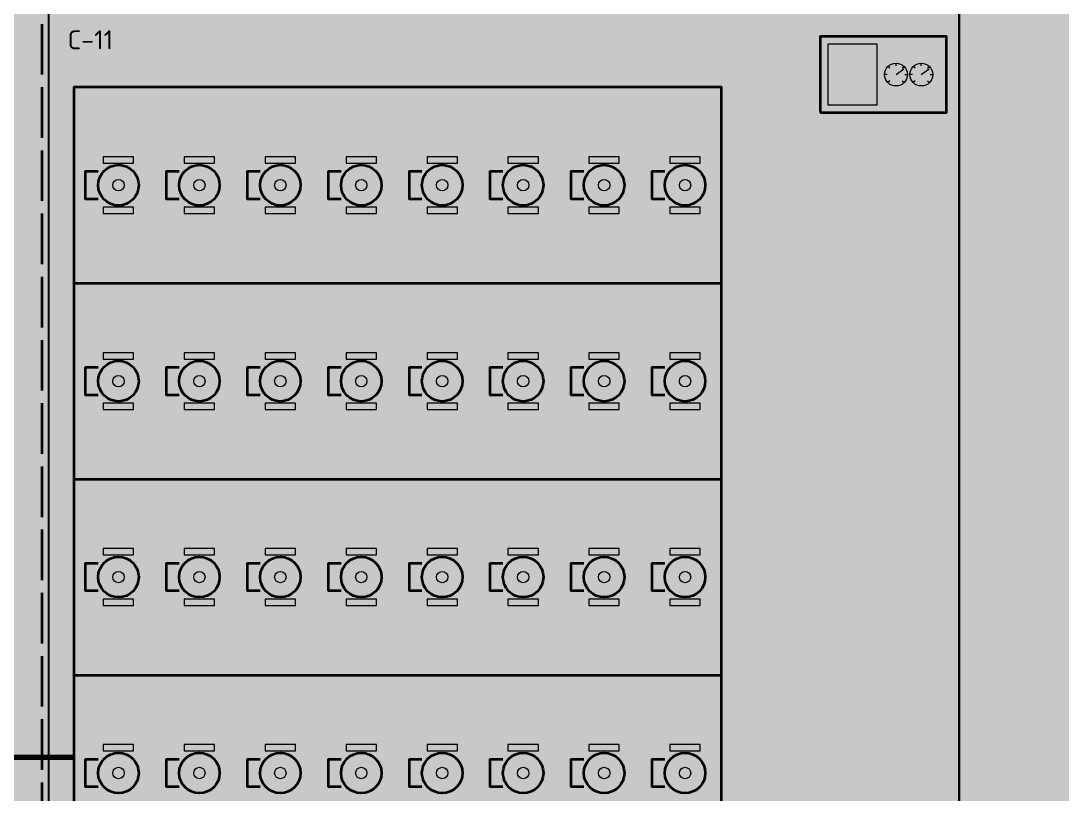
# Model space of a CAD drawing. Header units: millimetres. Extents: x 0 to 1189, y 0 to 841.
# Drawn here: x 702.8 to 785.1, y 513.1 to 574.3 of the extents above; entities that cross this region are included whole.
import ezdxf
from ezdxf.enums import TextEntityAlignment as Align

# ---------------------------------------------------------------- set-up
doc = ezdxf.new("R2010")
doc.units = ezdxf.units.MM
doc.linetypes.add('IRAM-E-TRAZOS', pattern=[5, 4, -1])
for name, color, linetype, lineweight, true_color in [('A-DEM-AM', 2, 'CONTINUOUS', 35, 0xd7a500), ('A-EQUIPO', 30, 'CONTINUOUS', 35, 0xe67800), ('A-PASILLO', 2, 'IRAM-E-TRAZOS', 35, 0xd7a500)]:
    doc.layers.add(name, color=color, linetype=linetype, lineweight=lineweight, true_color=true_color)
for name, color, linetype, lineweight in [('A-EQUIPO-FINO', 8, 'CONTINUOUS', 13), ('A-EQUIPO-RELLENO', 9, 'CONTINUOUS', 13), ('A-RELLENO', 9, 'CONTINUOUS', 13), ('A-SECTOR', 1, 'CONTINUOUS', 25), ('A-SECTOR-TXT', 1, 'CONTINUOUS', 25), ('F-SE', 30, 'CONTINUOUS', 70)]:
    doc.layers.add(name, color=color, linetype=linetype, lineweight=lineweight)
doc.styles.add('ISO3098', font='isocpeur.ttf')

msp = doc.modelspace()

# ---------------------------------------------------------------- hatches: boundary and pattern name
at = {"layer": 'A-EQUIPO-RELLENO', "true_color": 0xeedec0}
h = msp.add_hatch(color=7, dxfattribs=at)
h.dxf.hatch_style = 1
h.paths.add_polyline_path([(766, 567), (776, 567), (776, 573), (766, 573)])
at = {"layer": 'A-EQUIPO-RELLENO', "true_color": 0xffffff}
h = msp.add_hatch(color=7, dxfattribs=at)
h.dxf.hatch_style = 1
h.paths.add_polyline_path([(772.9, 570), (772.869, 570.233), (772.779, 570.45), (772.636, 570.636), (772.45, 570.779), (772.233, 570.869), (772, 570.9), (771.767, 570.869), (771.55, 570.779), (771.364, 570.636), (771.221, 570.45), (771.131, 570.233), (771.1, 570), (771.131, 569.767), (771.221, 569.55), (771.364, 569.364), (771.55, 569.221), (771.767, 569.131), (772, 569.1), (772.233, 569.131), (772.45, 569.221), (772.636, 569.364), (772.779, 569.55), (772.869, 569.767)])
h = msp.add_hatch(color=7, dxfattribs=at)
h.dxf.hatch_style = 1
h.paths.add_polyline_path([(774.9, 570), (774.869, 570.233), (774.779, 570.45), (774.636, 570.636), (774.45, 570.779), (774.233, 570.869), (774, 570.9), (773.767, 570.869), (773.55, 570.779), (773.364, 570.636), (773.221, 570.45), (773.131, 570.233), (773.1, 570), (773.131, 569.767), (773.221, 569.55), (773.364, 569.364), (773.55, 569.221), (773.767, 569.131), (774, 569.1), (774.233, 569.131), (774.45, 569.221), (774.636, 569.364), (774.779, 569.55), (774.869, 569.767)])
at = {"layer": 'A-EQUIPO-RELLENO', "true_color": 0x969ba0}
h = msp.add_hatch(color=7, dxfattribs=at)
h.dxf.hatch_style = 1
h.paths.add_polyline_path([(709.32, 563), (711.72, 563), (711.72, 563.5), (709.32, 563.5)])
h = msp.add_hatch(color=7, dxfattribs=at)
h.dxf.hatch_style = 1
h.paths.add_polyline_path([(715.72, 563), (718.12, 563), (718.12, 563.5), (715.72, 563.5)])
h = msp.add_hatch(color=7, dxfattribs=at)
h.dxf.hatch_style = 1
h.paths.add_polyline_path([(722.12, 563), (724.52, 563), (724.52, 563.5), (722.12, 563.5)])
h = msp.add_hatch(color=7, dxfattribs=at)
h.dxf.hatch_style = 1
h.paths.add_polyline_path([(728.52, 563), (730.92, 563), (730.92, 563.5), (728.52, 563.5)])
h = msp.add_hatch(color=7, dxfattribs=at)
h.dxf.hatch_style = 1
h.paths.add_polyline_path([(734.92, 563), (737.32, 563), (737.32, 563.5), (734.92, 563.5)])
h = msp.add_hatch(color=7, dxfattribs=at)
h.dxf.hatch_style = 1
h.paths.add_polyline_path([(741.32, 563), (743.72, 563), (743.72, 563.5), (741.32, 563.5)])
h = msp.add_hatch(color=7, dxfattribs=at)
h.dxf.hatch_style = 1
h.paths.add_polyline_path([(747.72, 563), (750.12, 563), (750.12, 563.5), (747.72, 563.5)])
h = msp.add_hatch(color=7, dxfattribs=at)
h.dxf.hatch_style = 1
h.paths.add_polyline_path([(754.12, 563), (756.52, 563), (756.52, 563.5), (754.12, 563.5)])
at = {"layer": 'A-EQUIPO-RELLENO', "true_color": 0xf0786e}
h = msp.add_hatch(color=7, dxfattribs=at)
h.dxf.hatch_style = 1
h.paths.add_polyline_path([(712.12, 561.25), (712.065, 561.664), (711.906, 562.05), (711.651, 562.381), (711.32, 562.636), (710.934, 562.795), (710.52, 562.85), (710.106, 562.795), (709.72, 562.636), (709.389, 562.381), (709.134, 562.05), (708.975, 561.664), (708.92, 561.25), (708.975, 560.836), (709.134, 560.45), (709.389, 560.119), (709.72, 559.864), (710.106, 559.705), (710.52, 559.65), (710.934, 559.705), (711.32, 559.864), (711.651, 560.119), (711.906, 560.45), (712.065, 560.836)])
h = msp.add_hatch(color=7, dxfattribs=at)
h.dxf.hatch_style = 1
h.paths.add_polyline_path([(718.52, 561.25), (718.465, 561.664), (718.306, 562.05), (718.051, 562.381), (717.72, 562.636), (717.334, 562.795), (716.92, 562.85), (716.506, 562.795), (716.12, 562.636), (715.789, 562.381), (715.534, 562.05), (715.375, 561.664), (715.32, 561.25), (715.375, 560.836), (715.534, 560.45), (715.789, 560.119), (716.12, 559.864), (716.506, 559.705), (716.92, 559.65), (717.334, 559.705), (717.72, 559.864), (718.051, 560.119), (718.306, 560.45), (718.465, 560.836)])
h = msp.add_hatch(color=7, dxfattribs=at)
h.dxf.hatch_style = 1
h.paths.add_polyline_path([(724.92, 561.25), (724.865, 561.664), (724.706, 562.05), (724.451, 562.381), (724.12, 562.636), (723.734, 562.795), (723.32, 562.85), (722.906, 562.795), (722.52, 562.636), (722.189, 562.381), (721.934, 562.05), (721.775, 561.664), (721.72, 561.25), (721.775, 560.836), (721.934, 560.45), (722.189, 560.119), (722.52, 559.864), (722.906, 559.705), (723.32, 559.65), (723.734, 559.705), (724.12, 559.864), (724.451, 560.119), (724.706, 560.45), (724.865, 560.836)])
h = msp.add_hatch(color=7, dxfattribs=at)
h.dxf.hatch_style = 1
h.paths.add_polyline_path([(731.32, 561.25), (731.265, 561.664), (731.106, 562.05), (730.851, 562.381), (730.52, 562.636), (730.134, 562.795), (729.72, 562.85), (729.306, 562.795), (728.92, 562.636), (728.589, 562.381), (728.334, 562.05), (728.175, 561.664), (728.12, 561.25), (728.175, 560.836), (728.334, 560.45), (728.589, 560.119), (728.92, 559.864), (729.306, 559.705), (729.72, 559.65), (730.134, 559.705), (730.52, 559.864), (730.851, 560.119), (731.106, 560.45), (731.265, 560.836)])
h = msp.add_hatch(color=7, dxfattribs=at)
h.dxf.hatch_style = 1
h.paths.add_polyline_path([(737.72, 561.25), (737.665, 561.664), (737.506, 562.05), (737.251, 562.381), (736.92, 562.636), (736.534, 562.795), (736.12, 562.85), (735.706, 562.795), (735.32, 562.636), (734.989, 562.381), (734.734, 562.05), (734.575, 561.664), (734.52, 561.25), (734.575, 560.836), (734.734, 560.45), (734.989, 560.119), (735.32, 559.864), (735.706, 559.705), (736.12, 559.65), (736.534, 559.705), (736.92, 559.864), (737.251, 560.119), (737.506, 560.45), (737.665, 560.836)])
h = msp.add_hatch(color=7, dxfattribs=at)
h.dxf.hatch_style = 1
h.paths.add_polyline_path([(744.12, 561.25), (744.065, 561.664), (743.906, 562.05), (743.651, 562.381), (743.32, 562.636), (742.934, 562.795), (742.52, 562.85), (742.106, 562.795), (741.72, 562.636), (741.389, 562.381), (741.134, 562.05), (740.975, 561.664), (740.92, 561.25), (740.975, 560.836), (741.134, 560.45), (741.389, 560.119), (741.72, 559.864), (742.106, 559.705), (742.52, 559.65), (742.934, 559.705), (743.32, 559.864), (743.651, 560.119), (743.906, 560.45), (744.065, 560.836)])
h = msp.add_hatch(color=7, dxfattribs=at)
h.dxf.hatch_style = 1
h.paths.add_polyline_path([(750.52, 561.25), (750.465, 561.664), (750.306, 562.05), (750.051, 562.381), (749.72, 562.636), (749.334, 562.795), (748.92, 562.85), (748.506, 562.795), (748.12, 562.636), (747.789, 562.381), (747.534, 562.05), (747.375, 561.664), (747.32, 561.25), (747.375, 560.836), (747.534, 560.45), (747.789, 560.119), (748.12, 559.864), (748.506, 559.705), (748.92, 559.65), (749.334, 559.705), (749.72, 559.864), (750.051, 560.119), (750.306, 560.45), (750.465, 560.836)])
h = msp.add_hatch(color=7, dxfattribs=at)
h.dxf.hatch_style = 1
h.paths.add_polyline_path([(756.92, 561.25), (756.865, 561.664), (756.706, 562.05), (756.451, 562.381), (756.12, 562.636), (755.734, 562.795), (755.32, 562.85), (754.906, 562.795), (754.52, 562.636), (754.189, 562.381), (753.934, 562.05), (753.775, 561.664), (753.72, 561.25), (753.775, 560.836), (753.934, 560.45), (754.189, 560.119), (754.52, 559.864), (754.906, 559.705), (755.32, 559.65), (755.734, 559.705), (756.12, 559.864), (756.451, 560.119), (756.706, 560.45), (756.865, 560.836)])
at = {"layer": 'A-EQUIPO-RELLENO', "true_color": 0x969ba0}
h = msp.add_hatch(color=7, dxfattribs=at)
h.dxf.hatch_style = 1
h.paths.add_polyline_path([(709.32, 559), (711.72, 559), (711.72, 559.5), (709.32, 559.5)])
h = msp.add_hatch(color=7, dxfattribs=at)
h.dxf.hatch_style = 1
h.paths.add_polyline_path([(715.72, 559), (718.12, 559), (718.12, 559.5), (715.72, 559.5)])
h = msp.add_hatch(color=7, dxfattribs=at)
h.dxf.hatch_style = 1
h.paths.add_polyline_path([(722.12, 559), (724.52, 559), (724.52, 559.5), (722.12, 559.5)])
h = msp.add_hatch(color=7, dxfattribs=at)
h.dxf.hatch_style = 1
h.paths.add_polyline_path([(728.52, 559), (730.92, 559), (730.92, 559.5), (728.52, 559.5)])
h = msp.add_hatch(color=7, dxfattribs=at)
h.dxf.hatch_style = 1
h.paths.add_polyline_path([(734.92, 559), (737.32, 559), (737.32, 559.5), (734.92, 559.5)])
h = msp.add_hatch(color=7, dxfattribs=at)
h.dxf.hatch_style = 1
h.paths.add_polyline_path([(741.32, 559), (743.72, 559), (743.72, 559.5), (741.32, 559.5)])
h = msp.add_hatch(color=7, dxfattribs=at)
h.dxf.hatch_style = 1
h.paths.add_polyline_path([(747.72, 559), (750.12, 559), (750.12, 559.5), (747.72, 559.5)])
h = msp.add_hatch(color=7, dxfattribs=at)
h.dxf.hatch_style = 1
h.paths.add_polyline_path([(754.12, 559), (756.52, 559), (756.52, 559.5), (754.12, 559.5)])
h = msp.add_hatch(color=7, dxfattribs=at)
h.dxf.hatch_style = 1
h.paths.add_polyline_path([(709.32, 547.5), (711.72, 547.5), (711.72, 548), (709.32, 548)])
h = msp.add_hatch(color=7, dxfattribs=at)
h.dxf.hatch_style = 1
h.paths.add_polyline_path([(715.72, 547.5), (718.12, 547.5), (718.12, 548), (715.72, 548)])
h = msp.add_hatch(color=7, dxfattribs=at)
h.dxf.hatch_style = 1
h.paths.add_polyline_path([(722.12, 547.5), (724.52, 547.5), (724.52, 548), (722.12, 548)])
h = msp.add_hatch(color=7, dxfattribs=at)
h.dxf.hatch_style = 1
h.paths.add_polyline_path([(728.52, 547.5), (730.92, 547.5), (730.92, 548), (728.52, 548)])
h = msp.add_hatch(color=7, dxfattribs=at)
h.dxf.hatch_style = 1
h.paths.add_polyline_path([(734.92, 547.5), (737.32, 547.5), (737.32, 548), (734.92, 548)])
h = msp.add_hatch(color=7, dxfattribs=at)
h.dxf.hatch_style = 1
h.paths.add_polyline_path([(741.32, 547.5), (743.72, 547.5), (743.72, 548), (741.32, 548)])
h = msp.add_hatch(color=7, dxfattribs=at)
h.dxf.hatch_style = 1
h.paths.add_polyline_path([(747.72, 547.5), (750.12, 547.5), (750.12, 548), (747.72, 548)])
h = msp.add_hatch(color=7, dxfattribs=at)
h.dxf.hatch_style = 1
h.paths.add_polyline_path([(754.12, 547.5), (756.52, 547.5), (756.52, 548), (754.12, 548)])
at = {"layer": 'A-EQUIPO-RELLENO', "true_color": 0xf0786e}
h = msp.add_hatch(color=7, dxfattribs=at)
h.dxf.hatch_style = 1
h.paths.add_polyline_path([(712.12, 545.75), (712.065, 546.164), (711.906, 546.55), (711.651, 546.881), (711.32, 547.136), (710.934, 547.295), (710.52, 547.35), (710.106, 547.295), (709.72, 547.136), (709.389, 546.881), (709.134, 546.55), (708.975, 546.164), (708.92, 545.75), (708.975, 545.336), (709.134, 544.95), (709.389, 544.619), (709.72, 544.364), (710.106, 544.205), (710.52, 544.15), (710.934, 544.205), (711.32, 544.364), (711.651, 544.619), (711.906, 544.95), (712.065, 545.336)])
h = msp.add_hatch(color=7, dxfattribs=at)
h.dxf.hatch_style = 1
h.paths.add_polyline_path([(718.52, 545.75), (718.465, 546.164), (718.306, 546.55), (718.051, 546.881), (717.72, 547.136), (717.334, 547.295), (716.92, 547.35), (716.506, 547.295), (716.12, 547.136), (715.789, 546.881), (715.534, 546.55), (715.375, 546.164), (715.32, 545.75), (715.375, 545.336), (715.534, 544.95), (715.789, 544.619), (716.12, 544.364), (716.506, 544.205), (716.92, 544.15), (717.334, 544.205), (717.72, 544.364), (718.051, 544.619), (718.306, 544.95), (718.465, 545.336)])
h = msp.add_hatch(color=7, dxfattribs=at)
h.dxf.hatch_style = 1
h.paths.add_polyline_path([(724.92, 545.75), (724.865, 546.164), (724.706, 546.55), (724.451, 546.881), (724.12, 547.136), (723.734, 547.295), (723.32, 547.35), (722.906, 547.295), (722.52, 547.136), (722.189, 546.881), (721.934, 546.55), (721.775, 546.164), (721.72, 545.75), (721.775, 545.336), (721.934, 544.95), (722.189, 544.619), (722.52, 544.364), (722.906, 544.205), (723.32, 544.15), (723.734, 544.205), (724.12, 544.364), (724.451, 544.619), (724.706, 544.95), (724.865, 545.336)])
h = msp.add_hatch(color=7, dxfattribs=at)
h.dxf.hatch_style = 1
h.paths.add_polyline_path([(731.32, 545.75), (731.265, 546.164), (731.106, 546.55), (730.851, 546.881), (730.52, 547.136), (730.134, 547.295), (729.72, 547.35), (729.306, 547.295), (728.92, 547.136), (728.589, 546.881), (728.334, 546.55), (728.175, 546.164), (728.12, 545.75), (728.175, 545.336), (728.334, 544.95), (728.589, 544.619), (728.92, 544.364), (729.306, 544.205), (729.72, 544.15), (730.134, 544.205), (730.52, 544.364), (730.851, 544.619), (731.106, 544.95), (731.265, 545.336)])
h = msp.add_hatch(color=7, dxfattribs=at)
h.dxf.hatch_style = 1
h.paths.add_polyline_path([(737.72, 545.75), (737.665, 546.164), (737.506, 546.55), (737.251, 546.881), (736.92, 547.136), (736.534, 547.295), (736.12, 547.35), (735.706, 547.295), (735.32, 547.136), (734.989, 546.881), (734.734, 546.55), (734.575, 546.164), (734.52, 545.75), (734.575, 545.336), (734.734, 544.95), (734.989, 544.619), (735.32, 544.364), (735.706, 544.205), (736.12, 544.15), (736.534, 544.205), (736.92, 544.364), (737.251, 544.619), (737.506, 544.95), (737.665, 545.336)])
h = msp.add_hatch(color=7, dxfattribs=at)
h.dxf.hatch_style = 1
h.paths.add_polyline_path([(744.12, 545.75), (744.065, 546.164), (743.906, 546.55), (743.651, 546.881), (743.32, 547.136), (742.934, 547.295), (742.52, 547.35), (742.106, 547.295), (741.72, 547.136), (741.389, 546.881), (741.134, 546.55), (740.975, 546.164), (740.92, 545.75), (740.975, 545.336), (741.134, 544.95), (741.389, 544.619), (741.72, 544.364), (742.106, 544.205), (742.52, 544.15), (742.934, 544.205), (743.32, 544.364), (743.651, 544.619), (743.906, 544.95), (744.065, 545.336)])
h = msp.add_hatch(color=7, dxfattribs=at)
h.dxf.hatch_style = 1
h.paths.add_polyline_path([(750.52, 545.75), (750.465, 546.164), (750.306, 546.55), (750.051, 546.881), (749.72, 547.136), (749.334, 547.295), (748.92, 547.35), (748.506, 547.295), (748.12, 547.136), (747.789, 546.881), (747.534, 546.55), (747.375, 546.164), (747.32, 545.75), (747.375, 545.336), (747.534, 544.95), (747.789, 544.619), (748.12, 544.364), (748.506, 544.205), (748.92, 544.15), (749.334, 544.205), (749.72, 544.364), (750.051, 544.619), (750.306, 544.95), (750.465, 545.336)])
h = msp.add_hatch(color=7, dxfattribs=at)
h.dxf.hatch_style = 1
h.paths.add_polyline_path([(756.92, 545.75), (756.865, 546.164), (756.706, 546.55), (756.451, 546.881), (756.12, 547.136), (755.734, 547.295), (755.32, 547.35), (754.906, 547.295), (754.52, 547.136), (754.189, 546.881), (753.934, 546.55), (753.775, 546.164), (753.72, 545.75), (753.775, 545.336), (753.934, 544.95), (754.189, 544.619), (754.52, 544.364), (754.906, 544.205), (755.32, 544.15), (755.734, 544.205), (756.12, 544.364), (756.451, 544.619), (756.706, 544.95), (756.865, 545.336)])
at = {"layer": 'A-EQUIPO-RELLENO', "true_color": 0x969ba0}
h = msp.add_hatch(color=7, dxfattribs=at)
h.dxf.hatch_style = 1
h.paths.add_polyline_path([(709.32, 543.5), (711.72, 543.5), (711.72, 544), (709.32, 544)])
h = msp.add_hatch(color=7, dxfattribs=at)
h.dxf.hatch_style = 1
h.paths.add_polyline_path([(715.72, 543.5), (718.12, 543.5), (718.12, 544), (715.72, 544)])
h = msp.add_hatch(color=7, dxfattribs=at)
h.dxf.hatch_style = 1
h.paths.add_polyline_path([(722.12, 543.5), (724.52, 543.5), (724.52, 544), (722.12, 544)])
h = msp.add_hatch(color=7, dxfattribs=at)
h.dxf.hatch_style = 1
h.paths.add_polyline_path([(728.52, 543.5), (730.92, 543.5), (730.92, 544), (728.52, 544)])
h = msp.add_hatch(color=7, dxfattribs=at)
h.dxf.hatch_style = 1
h.paths.add_polyline_path([(734.92, 543.5), (737.32, 543.5), (737.32, 544), (734.92, 544)])
h = msp.add_hatch(color=7, dxfattribs=at)
h.dxf.hatch_style = 1
h.paths.add_polyline_path([(741.32, 543.5), (743.72, 543.5), (743.72, 544), (741.32, 544)])
h = msp.add_hatch(color=7, dxfattribs=at)
h.dxf.hatch_style = 1
h.paths.add_polyline_path([(747.72, 543.5), (750.12, 543.5), (750.12, 544), (747.72, 544)])
h = msp.add_hatch(color=7, dxfattribs=at)
h.dxf.hatch_style = 1
h.paths.add_polyline_path([(754.12, 543.5), (756.52, 543.5), (756.52, 544), (754.12, 544)])
h = msp.add_hatch(color=7, dxfattribs=at)
h.dxf.hatch_style = 1
h.paths.add_polyline_path([(709.32, 532), (711.72, 532), (711.72, 532.5), (709.32, 532.5)])
h = msp.add_hatch(color=7, dxfattribs=at)
h.dxf.hatch_style = 1
h.paths.add_polyline_path([(715.72, 532), (718.12, 532), (718.12, 532.5), (715.72, 532.5)])
h = msp.add_hatch(color=7, dxfattribs=at)
h.dxf.hatch_style = 1
h.paths.add_polyline_path([(722.12, 532), (724.52, 532), (724.52, 532.5), (722.12, 532.5)])
h = msp.add_hatch(color=7, dxfattribs=at)
h.dxf.hatch_style = 1
h.paths.add_polyline_path([(728.52, 532), (730.92, 532), (730.92, 532.5), (728.52, 532.5)])
h = msp.add_hatch(color=7, dxfattribs=at)
h.dxf.hatch_style = 1
h.paths.add_polyline_path([(734.92, 532), (737.32, 532), (737.32, 532.5), (734.92, 532.5)])
h = msp.add_hatch(color=7, dxfattribs=at)
h.dxf.hatch_style = 1
h.paths.add_polyline_path([(741.32, 532), (743.72, 532), (743.72, 532.5), (741.32, 532.5)])
h = msp.add_hatch(color=7, dxfattribs=at)
h.dxf.hatch_style = 1
h.paths.add_polyline_path([(747.72, 532), (750.12, 532), (750.12, 532.5), (747.72, 532.5)])
h = msp.add_hatch(color=7, dxfattribs=at)
h.dxf.hatch_style = 1
h.paths.add_polyline_path([(754.12, 532), (756.52, 532), (756.52, 532.5), (754.12, 532.5)])
at = {"layer": 'A-EQUIPO-RELLENO', "true_color": 0xf0786e}
h = msp.add_hatch(color=7, dxfattribs=at)
h.dxf.hatch_style = 1
h.paths.add_polyline_path([(712.12, 530.25), (712.065, 530.664), (711.906, 531.05), (711.651, 531.381), (711.32, 531.636), (710.934, 531.795), (710.52, 531.85), (710.106, 531.795), (709.72, 531.636), (709.389, 531.381), (709.134, 531.05), (708.975, 530.664), (708.92, 530.25), (708.975, 529.836), (709.134, 529.45), (709.389, 529.119), (709.72, 528.864), (710.106, 528.705), (710.52, 528.65), (710.934, 528.705), (711.32, 528.864), (711.651, 529.119), (711.906, 529.45), (712.065, 529.836)])
h = msp.add_hatch(color=7, dxfattribs=at)
h.dxf.hatch_style = 1
h.paths.add_polyline_path([(718.52, 530.25), (718.465, 530.664), (718.306, 531.05), (718.051, 531.381), (717.72, 531.636), (717.334, 531.795), (716.92, 531.85), (716.506, 531.795), (716.12, 531.636), (715.789, 531.381), (715.534, 531.05), (715.375, 530.664), (715.32, 530.25), (715.375, 529.836), (715.534, 529.45), (715.789, 529.119), (716.12, 528.864), (716.506, 528.705), (716.92, 528.65), (717.334, 528.705), (717.72, 528.864), (718.051, 529.119), (718.306, 529.45), (718.465, 529.836)])
h = msp.add_hatch(color=7, dxfattribs=at)
h.dxf.hatch_style = 1
h.paths.add_polyline_path([(724.92, 530.25), (724.865, 530.664), (724.706, 531.05), (724.451, 531.381), (724.12, 531.636), (723.734, 531.795), (723.32, 531.85), (722.906, 531.795), (722.52, 531.636), (722.189, 531.381), (721.934, 531.05), (721.775, 530.664), (721.72, 530.25), (721.775, 529.836), (721.934, 529.45), (722.189, 529.119), (722.52, 528.864), (722.906, 528.705), (723.32, 528.65), (723.734, 528.705), (724.12, 528.864), (724.451, 529.119), (724.706, 529.45), (724.865, 529.836)])
h = msp.add_hatch(color=7, dxfattribs=at)
h.dxf.hatch_style = 1
h.paths.add_polyline_path([(731.32, 530.25), (731.265, 530.664), (731.106, 531.05), (730.851, 531.381), (730.52, 531.636), (730.134, 531.795), (729.72, 531.85), (729.306, 531.795), (728.92, 531.636), (728.589, 531.381), (728.334, 531.05), (728.175, 530.664), (728.12, 530.25), (728.175, 529.836), (728.334, 529.45), (728.589, 529.119), (728.92, 528.864), (729.306, 528.705), (729.72, 528.65), (730.134, 528.705), (730.52, 528.864), (730.851, 529.119), (731.106, 529.45), (731.265, 529.836)])
h = msp.add_hatch(color=7, dxfattribs=at)
h.dxf.hatch_style = 1
h.paths.add_polyline_path([(737.72, 530.25), (737.665, 530.664), (737.506, 531.05), (737.251, 531.381), (736.92, 531.636), (736.534, 531.795), (736.12, 531.85), (735.706, 531.795), (735.32, 531.636), (734.989, 531.381), (734.734, 531.05), (734.575, 530.664), (734.52, 530.25), (734.575, 529.836), (734.734, 529.45), (734.989, 529.119), (735.32, 528.864), (735.706, 528.705), (736.12, 528.65), (736.534, 528.705), (736.92, 528.864), (737.251, 529.119), (737.506, 529.45), (737.665, 529.836)])
h = msp.add_hatch(color=7, dxfattribs=at)
h.dxf.hatch_style = 1
h.paths.add_polyline_path([(744.12, 530.25), (744.065, 530.664), (743.906, 531.05), (743.651, 531.381), (743.32, 531.636), (742.934, 531.795), (742.52, 531.85), (742.106, 531.795), (741.72, 531.636), (741.389, 531.381), (741.134, 531.05), (740.975, 530.664), (740.92, 530.25), (740.975, 529.836), (741.134, 529.45), (741.389, 529.119), (741.72, 528.864), (742.106, 528.705), (742.52, 528.65), (742.934, 528.705), (743.32, 528.864), (743.651, 529.119), (743.906, 529.45), (744.065, 529.836)])
h = msp.add_hatch(color=7, dxfattribs=at)
h.dxf.hatch_style = 1
h.paths.add_polyline_path([(750.52, 530.25), (750.465, 530.664), (750.306, 531.05), (750.051, 531.381), (749.72, 531.636), (749.334, 531.795), (748.92, 531.85), (748.506, 531.795), (748.12, 531.636), (747.789, 531.381), (747.534, 531.05), (747.375, 530.664), (747.32, 530.25), (747.375, 529.836), (747.534, 529.45), (747.789, 529.119), (748.12, 528.864), (748.506, 528.705), (748.92, 528.65), (749.334, 528.705), (749.72, 528.864), (750.051, 529.119), (750.306, 529.45), (750.465, 529.836)])
h = msp.add_hatch(color=7, dxfattribs=at)
h.dxf.hatch_style = 1
h.paths.add_polyline_path([(756.92, 530.25), (756.865, 530.664), (756.706, 531.05), (756.451, 531.381), (756.12, 531.636), (755.734, 531.795), (755.32, 531.85), (754.906, 531.795), (754.52, 531.636), (754.189, 531.381), (753.934, 531.05), (753.775, 530.664), (753.72, 530.25), (753.775, 529.836), (753.934, 529.45), (754.189, 529.119), (754.52, 528.864), (754.906, 528.705), (755.32, 528.65), (755.734, 528.705), (756.12, 528.864), (756.451, 529.119), (756.706, 529.45), (756.865, 529.836)])
at = {"layer": 'A-EQUIPO-RELLENO', "true_color": 0x969ba0}
h = msp.add_hatch(color=7, dxfattribs=at)
h.dxf.hatch_style = 1
h.paths.add_polyline_path([(709.32, 528), (711.72, 528), (711.72, 528.5), (709.32, 528.5)])
h = msp.add_hatch(color=7, dxfattribs=at)
h.dxf.hatch_style = 1
h.paths.add_polyline_path([(715.72, 528), (718.12, 528), (718.12, 528.5), (715.72, 528.5)])
h = msp.add_hatch(color=7, dxfattribs=at)
h.dxf.hatch_style = 1
h.paths.add_polyline_path([(722.12, 528), (724.52, 528), (724.52, 528.5), (722.12, 528.5)])
h = msp.add_hatch(color=7, dxfattribs=at)
h.dxf.hatch_style = 1
h.paths.add_polyline_path([(728.52, 528), (730.92, 528), (730.92, 528.5), (728.52, 528.5)])
h = msp.add_hatch(color=7, dxfattribs=at)
h.dxf.hatch_style = 1
h.paths.add_polyline_path([(734.92, 528), (737.32, 528), (737.32, 528.5), (734.92, 528.5)])
h = msp.add_hatch(color=7, dxfattribs=at)
h.dxf.hatch_style = 1
h.paths.add_polyline_path([(741.32, 528), (743.72, 528), (743.72, 528.5), (741.32, 528.5)])
h = msp.add_hatch(color=7, dxfattribs=at)
h.dxf.hatch_style = 1
h.paths.add_polyline_path([(747.72, 528), (750.12, 528), (750.12, 528.5), (747.72, 528.5)])
h = msp.add_hatch(color=7, dxfattribs=at)
h.dxf.hatch_style = 1
h.paths.add_polyline_path([(754.12, 528), (756.52, 528), (756.52, 528.5), (754.12, 528.5)])
at = {"layer": 'A-EQUIPO-RELLENO', "true_color": 0xf0786e}
h = msp.add_hatch(color=7, dxfattribs=at)
h.dxf.hatch_style = 1
h.paths.add_polyline_path([(712.12, 514.75), (712.065, 515.164), (711.906, 515.55), (711.651, 515.881), (711.32, 516.136), (710.934, 516.295), (710.52, 516.35), (710.106, 516.295), (709.72, 516.136), (709.389, 515.881), (709.134, 515.55), (708.975, 515.164), (708.92, 514.75), (708.975, 514.336), (709.134, 513.95), (709.389, 513.619), (709.72, 513.364), (710.106, 513.205), (710.52, 513.15), (710.934, 513.205), (711.32, 513.364), (711.651, 513.619), (711.906, 513.95), (712.065, 514.336)])
at = {"layer": 'A-EQUIPO-RELLENO', "true_color": 0x969ba0}
h = msp.add_hatch(color=7, dxfattribs=at)
h.dxf.hatch_style = 1
h.paths.add_polyline_path([(709.32, 516.5), (711.72, 516.5), (711.72, 517), (709.32, 517)])
at = {"layer": 'A-EQUIPO-RELLENO', "true_color": 0xf0786e}
h = msp.add_hatch(color=7, dxfattribs=at)
h.dxf.hatch_style = 1
h.paths.add_polyline_path([(718.52, 514.75), (718.465, 515.164), (718.306, 515.55), (718.051, 515.881), (717.72, 516.136), (717.334, 516.295), (716.92, 516.35), (716.506, 516.295), (716.12, 516.136), (715.789, 515.881), (715.534, 515.55), (715.375, 515.164), (715.32, 514.75), (715.375, 514.336), (715.534, 513.95), (715.789, 513.619), (716.12, 513.364), (716.506, 513.205), (716.92, 513.15), (717.334, 513.205), (717.72, 513.364), (718.051, 513.619), (718.306, 513.95), (718.465, 514.336)])
at = {"layer": 'A-EQUIPO-RELLENO', "true_color": 0x969ba0}
h = msp.add_hatch(color=7, dxfattribs=at)
h.dxf.hatch_style = 1
h.paths.add_polyline_path([(715.72, 516.5), (718.12, 516.5), (718.12, 517), (715.72, 517)])
at = {"layer": 'A-EQUIPO-RELLENO', "true_color": 0xf0786e}
h = msp.add_hatch(color=7, dxfattribs=at)
h.dxf.hatch_style = 1
h.paths.add_polyline_path([(724.92, 514.75), (724.865, 515.164), (724.706, 515.55), (724.451, 515.881), (724.12, 516.136), (723.734, 516.295), (723.32, 516.35), (722.906, 516.295), (722.52, 516.136), (722.189, 515.881), (721.934, 515.55), (721.775, 515.164), (721.72, 514.75), (721.775, 514.336), (721.934, 513.95), (722.189, 513.619), (722.52, 513.364), (722.906, 513.205), (723.32, 513.15), (723.734, 513.205), (724.12, 513.364), (724.451, 513.619), (724.706, 513.95), (724.865, 514.336)])
at = {"layer": 'A-EQUIPO-RELLENO', "true_color": 0x969ba0}
h = msp.add_hatch(color=7, dxfattribs=at)
h.dxf.hatch_style = 1
h.paths.add_polyline_path([(722.12, 516.5), (724.52, 516.5), (724.52, 517), (722.12, 517)])
at = {"layer": 'A-EQUIPO-RELLENO', "true_color": 0xf0786e}
h = msp.add_hatch(color=7, dxfattribs=at)
h.dxf.hatch_style = 1
h.paths.add_polyline_path([(731.32, 514.75), (731.265, 515.164), (731.106, 515.55), (730.851, 515.881), (730.52, 516.136), (730.134, 516.295), (729.72, 516.35), (729.306, 516.295), (728.92, 516.136), (728.589, 515.881), (728.334, 515.55), (728.175, 515.164), (728.12, 514.75), (728.175, 514.336), (728.334, 513.95), (728.589, 513.619), (728.92, 513.364), (729.306, 513.205), (729.72, 513.15), (730.134, 513.205), (730.52, 513.364), (730.851, 513.619), (731.106, 513.95), (731.265, 514.336)])
at = {"layer": 'A-EQUIPO-RELLENO', "true_color": 0x969ba0}
h = msp.add_hatch(color=7, dxfattribs=at)
h.dxf.hatch_style = 1
h.paths.add_polyline_path([(728.52, 516.5), (730.92, 516.5), (730.92, 517), (728.52, 517)])
at = {"layer": 'A-EQUIPO-RELLENO', "true_color": 0xf0786e}
h = msp.add_hatch(color=7, dxfattribs=at)
h.dxf.hatch_style = 1
h.paths.add_polyline_path([(737.72, 514.75), (737.665, 515.164), (737.506, 515.55), (737.251, 515.881), (736.92, 516.136), (736.534, 516.295), (736.12, 516.35), (735.706, 516.295), (735.32, 516.136), (734.989, 515.881), (734.734, 515.55), (734.575, 515.164), (734.52, 514.75), (734.575, 514.336), (734.734, 513.95), (734.989, 513.619), (735.32, 513.364), (735.706, 513.205), (736.12, 513.15), (736.534, 513.205), (736.92, 513.364), (737.251, 513.619), (737.506, 513.95), (737.665, 514.336)])
at = {"layer": 'A-EQUIPO-RELLENO', "true_color": 0x969ba0}
h = msp.add_hatch(color=7, dxfattribs=at)
h.dxf.hatch_style = 1
h.paths.add_polyline_path([(734.92, 516.5), (737.32, 516.5), (737.32, 517), (734.92, 517)])
at = {"layer": 'A-EQUIPO-RELLENO', "true_color": 0xf0786e}
h = msp.add_hatch(color=7, dxfattribs=at)
h.dxf.hatch_style = 1
h.paths.add_polyline_path([(744.12, 514.75), (744.065, 515.164), (743.906, 515.55), (743.651, 515.881), (743.32, 516.136), (742.934, 516.295), (742.52, 516.35), (742.106, 516.295), (741.72, 516.136), (741.389, 515.881), (741.134, 515.55), (740.975, 515.164), (740.92, 514.75), (740.975, 514.336), (741.134, 513.95), (741.389, 513.619), (741.72, 513.364), (742.106, 513.205), (742.52, 513.15), (742.934, 513.205), (743.32, 513.364), (743.651, 513.619), (743.906, 513.95), (744.065, 514.336)])
at = {"layer": 'A-EQUIPO-RELLENO', "true_color": 0x969ba0}
h = msp.add_hatch(color=7, dxfattribs=at)
h.dxf.hatch_style = 1
h.paths.add_polyline_path([(741.32, 516.5), (743.72, 516.5), (743.72, 517), (741.32, 517)])
at = {"layer": 'A-EQUIPO-RELLENO', "true_color": 0xf0786e}
h = msp.add_hatch(color=7, dxfattribs=at)
h.dxf.hatch_style = 1
h.paths.add_polyline_path([(750.52, 514.75), (750.465, 515.164), (750.306, 515.55), (750.051, 515.881), (749.72, 516.136), (749.334, 516.295), (748.92, 516.35), (748.506, 516.295), (748.12, 516.136), (747.789, 515.881), (747.534, 515.55), (747.375, 515.164), (747.32, 514.75), (747.375, 514.336), (747.534, 513.95), (747.789, 513.619), (748.12, 513.364), (748.506, 513.205), (748.92, 513.15), (749.334, 513.205), (749.72, 513.364), (750.051, 513.619), (750.306, 513.95), (750.465, 514.336)])
at = {"layer": 'A-EQUIPO-RELLENO', "true_color": 0x969ba0}
h = msp.add_hatch(color=7, dxfattribs=at)
h.dxf.hatch_style = 1
h.paths.add_polyline_path([(747.72, 516.5), (750.12, 516.5), (750.12, 517), (747.72, 517)])
at = {"layer": 'A-EQUIPO-RELLENO', "true_color": 0xf0786e}
h = msp.add_hatch(color=7, dxfattribs=at)
h.dxf.hatch_style = 1
h.paths.add_polyline_path([(756.92, 514.75), (756.865, 515.164), (756.706, 515.55), (756.451, 515.881), (756.12, 516.136), (755.734, 516.295), (755.32, 516.35), (754.906, 516.295), (754.52, 516.136), (754.189, 515.881), (753.934, 515.55), (753.775, 515.164), (753.72, 514.75), (753.775, 514.336), (753.934, 513.95), (754.189, 513.619), (754.52, 513.364), (754.906, 513.205), (755.32, 513.15), (755.734, 513.205), (756.12, 513.364), (756.451, 513.619), (756.706, 513.95), (756.865, 514.336)])
at = {"layer": 'A-EQUIPO-RELLENO', "true_color": 0x969ba0}
h = msp.add_hatch(color=7, dxfattribs=at)
h.dxf.hatch_style = 1
h.paths.add_polyline_path([(754.12, 516.5), (756.52, 516.5), (756.52, 517), (754.12, 517)])
at = {"layer": 'A-RELLENO', "true_color": 0xf6cfc3}
h = msp.add_hatch(color=7, dxfattribs=at)
h.dxf.hatch_style = 1
h.paths.add_polyline_path([(777, 420), (877, 420), (877, 690), (777, 690)])
at = {"layer": 'A-RELLENO', "true_color": 0xf6f6f6}
h = msp.add_hatch(color=7, dxfattribs=at)
h.dxf.hatch_style = 1
h.paths.add_polyline_path([(690, 420), (705, 420), (705, 670), (690, 670)])
at = {"layer": 'A-RELLENO', "true_color": 0xf8d9c0}
h = msp.add_hatch(color=7, dxfattribs=at)
h.dxf.hatch_style = 1
h.paths.add_polyline_path([(705, 470), (777, 470), (777, 575), (705, 575)])
at = {"layer": 'F-SE', "true_color": 0xeb7800}
h = msp.add_hatch(color=7, dxfattribs=at)
h.dxf.hatch_style = 1
h.paths.add_polyline_path([(707, 516), (703.8, 516.8), (703.8, 515.2)])

# ---------------------------------------------------------------- linework, layer by layer
at = {"layer": 'A-DEM-AM'}
for p, q in [((707, 553.5), (758.2, 553.5)), ((707, 538), (758.2, 538)), ((707, 522.5), (758.2, 522.5))]:
    msp.add_line(p, q, dxfattribs=at)
msp.add_lwpolyline([(707, 476), (758.2, 476), (758.2, 569), (707, 569)], close=True, dxfattribs=at)
at = {"layer": 'A-EQUIPO'}
msp.add_lwpolyline([(766, 567), (776, 567), (776, 573), (766, 573)], close=True, dxfattribs=at)
for points in [[(708.92, 560.15), (707.92, 560.15), (707.92, 562.35), (708.92, 562.35)], [(715.32, 560.15), (714.32, 560.15), (714.32, 562.35), (715.32, 562.35)], [(721.72, 560.15), (720.72, 560.15), (720.72, 562.35), (721.72, 562.35)], [(728.12, 560.15), (727.12, 560.15), (727.12, 562.35), (728.12, 562.35)], [(734.52, 560.15), (733.52, 560.15), (733.52, 562.35), (734.52, 562.35)], [(740.92, 560.15), (739.92, 560.15), (739.92, 562.35), (740.92, 562.35)], [(747.32, 560.15), (746.32, 560.15), (746.32, 562.35), (747.32, 562.35)], [(753.72, 560.15), (752.72, 560.15), (752.72, 562.35), (753.72, 562.35)], [(708.92, 544.65), (707.92, 544.65), (707.92, 546.85), (708.92, 546.85)], [(715.32, 544.65), (714.32, 544.65), (714.32, 546.85), (715.32, 546.85)], [(721.72, 544.65), (720.72, 544.65), (720.72, 546.85), (721.72, 546.85)], [(728.12, 544.65), (727.12, 544.65), (727.12, 546.85), (728.12, 546.85)], [(734.52, 544.65), (733.52, 544.65), (733.52, 546.85), (734.52, 546.85)], [(740.92, 544.65), (739.92, 544.65), (739.92, 546.85), (740.92, 546.85)], [(747.32, 544.65), (746.32, 544.65), (746.32, 546.85), (747.32, 546.85)], [(753.72, 544.65), (752.72, 544.65), (752.72, 546.85), (753.72, 546.85)], [(708.92, 529.15), (707.92, 529.15), (707.92, 531.35), (708.92, 531.35)], [(715.32, 529.15), (714.32, 529.15), (714.32, 531.35), (715.32, 531.35)], [(721.72, 529.15), (720.72, 529.15), (720.72, 531.35), (721.72, 531.35)], [(728.12, 529.15), (727.12, 529.15), (727.12, 531.35), (728.12, 531.35)], [(734.52, 529.15), (733.52, 529.15), (733.52, 531.35), (734.52, 531.35)], [(740.92, 529.15), (739.92, 529.15), (739.92, 531.35), (740.92, 531.35)], [(747.32, 529.15), (746.32, 529.15), (746.32, 531.35), (747.32, 531.35)], [(753.72, 529.15), (752.72, 529.15), (752.72, 531.35), (753.72, 531.35)], [(708.92, 513.65), (707.92, 513.65), (707.92, 515.85), (708.92, 515.85)], [(715.32, 513.65), (714.32, 513.65), (714.32, 515.85), (715.32, 515.85)], [(721.72, 513.65), (720.72, 513.65), (720.72, 515.85), (721.72, 515.85)], [(728.12, 513.65), (727.12, 513.65), (727.12, 515.85), (728.12, 515.85)], [(734.52, 513.65), (733.52, 513.65), (733.52, 515.85), (734.52, 515.85)], [(740.92, 513.65), (739.92, 513.65), (739.92, 515.85), (740.92, 515.85)], [(747.32, 513.65), (746.32, 513.65), (746.32, 515.85), (747.32, 515.85)], [(753.72, 513.65), (752.72, 513.65), (752.72, 515.85), (753.72, 515.85)]]:
    msp.add_lwpolyline(points, dxfattribs=at)
for centre in [(710.52, 561.25), (716.92, 561.25), (723.32, 561.25), (729.72, 561.25), (736.12, 561.25), (742.52, 561.25), (748.92, 561.25), (755.32, 561.25), (710.52, 545.75), (716.92, 545.75), (723.32, 545.75), (729.72, 545.75), (736.12, 545.75), (742.52, 545.75), (748.92, 545.75), (755.32, 545.75), (710.52, 530.25), (716.92, 530.25), (723.32, 530.25), (729.72, 530.25), (736.12, 530.25), (742.52, 530.25), (748.92, 530.25), (755.32, 530.25), (710.52, 514.75), (716.92, 514.75), (723.32, 514.75), (729.72, 514.75), (736.12, 514.75), (742.52, 514.75), (748.92, 514.75), (755.32, 514.75)]:
    msp.add_circle(centre, 1.6, dxfattribs=at)
at = {"layer": 'A-EQUIPO-FINO'}
for p, q in [((771.504, 570.496), (771.364, 570.636)), ((772, 570.702), (772, 570.9)), ((772.496, 570.496), (772.636, 570.636)), ((773.504, 570.496), (773.364, 570.636)), ((774, 570.702), (774, 570.9)), ((774.496, 570.496), (774.636, 570.636)), ((771.298, 570), (771.1, 570)), ((772, 570), (772.63, 570.45)), ((772.702, 570), (772.9, 570)), ((773.298, 570), (773.1, 570)), ((774, 570), (774.63, 570.45)), ((774.702, 570), (774.9, 570)), ((771.504, 569.504), (771.364, 569.364)), ((772.496, 569.504), (772.636, 569.364)), ((773.504, 569.504), (773.364, 569.364)), ((774.496, 569.504), (774.636, 569.364))]:
    msp.add_line(p, q, dxfattribs=at)
for points in [[(766.6, 567.6), (770.5, 567.6), (770.5, 572.4), (766.6, 572.4)], [(709.32, 563), (711.72, 563), (711.72, 563.5), (709.32, 563.5)], [(715.72, 563), (718.12, 563), (718.12, 563.5), (715.72, 563.5)], [(722.12, 563), (724.52, 563), (724.52, 563.5), (722.12, 563.5)], [(728.52, 563), (730.92, 563), (730.92, 563.5), (728.52, 563.5)], [(734.92, 563), (737.32, 563), (737.32, 563.5), (734.92, 563.5)], [(741.32, 563), (743.72, 563), (743.72, 563.5), (741.32, 563.5)], [(747.72, 563), (750.12, 563), (750.12, 563.5), (747.72, 563.5)], [(754.12, 563), (756.52, 563), (756.52, 563.5), (754.12, 563.5)], [(709.32, 559), (711.72, 559), (711.72, 559.5), (709.32, 559.5)], [(715.72, 559), (718.12, 559), (718.12, 559.5), (715.72, 559.5)], [(722.12, 559), (724.52, 559), (724.52, 559.5), (722.12, 559.5)], [(728.52, 559), (730.92, 559), (730.92, 559.5), (728.52, 559.5)], [(734.92, 559), (737.32, 559), (737.32, 559.5), (734.92, 559.5)], [(741.32, 559), (743.72, 559), (743.72, 559.5), (741.32, 559.5)], [(747.72, 559), (750.12, 559), (750.12, 559.5), (747.72, 559.5)], [(754.12, 559), (756.52, 559), (756.52, 559.5), (754.12, 559.5)], [(709.32, 547.5), (711.72, 547.5), (711.72, 548), (709.32, 548)], [(715.72, 547.5), (718.12, 547.5), (718.12, 548), (715.72, 548)], [(722.12, 547.5), (724.52, 547.5), (724.52, 548), (722.12, 548)], [(728.52, 547.5), (730.92, 547.5), (730.92, 548), (728.52, 548)], [(734.92, 547.5), (737.32, 547.5), (737.32, 548), (734.92, 548)], [(741.32, 547.5), (743.72, 547.5), (743.72, 548), (741.32, 548)], [(747.72, 547.5), (750.12, 547.5), (750.12, 548), (747.72, 548)], [(754.12, 547.5), (756.52, 547.5), (756.52, 548), (754.12, 548)], [(709.32, 543.5), (711.72, 543.5), (711.72, 544), (709.32, 544)], [(715.72, 543.5), (718.12, 543.5), (718.12, 544), (715.72, 544)], [(722.12, 543.5), (724.52, 543.5), (724.52, 544), (722.12, 544)], [(728.52, 543.5), (730.92, 543.5), (730.92, 544), (728.52, 544)], [(734.92, 543.5), (737.32, 543.5), (737.32, 544), (734.92, 544)], [(741.32, 543.5), (743.72, 543.5), (743.72, 544), (741.32, 544)], [(747.72, 543.5), (750.12, 543.5), (750.12, 544), (747.72, 544)], [(754.12, 543.5), (756.52, 543.5), (756.52, 544), (754.12, 544)], [(709.32, 532), (711.72, 532), (711.72, 532.5), (709.32, 532.5)], [(715.72, 532), (718.12, 532), (718.12, 532.5), (715.72, 532.5)], [(722.12, 532), (724.52, 532), (724.52, 532.5), (722.12, 532.5)], [(728.52, 532), (730.92, 532), (730.92, 532.5), (728.52, 532.5)], [(734.92, 532), (737.32, 532), (737.32, 532.5), (734.92, 532.5)], [(741.32, 532), (743.72, 532), (743.72, 532.5), (741.32, 532.5)], [(747.72, 532), (750.12, 532), (750.12, 532.5), (747.72, 532.5)], [(754.12, 532), (756.52, 532), (756.52, 532.5), (754.12, 532.5)], [(709.32, 528), (711.72, 528), (711.72, 528.5), (709.32, 528.5)], [(715.72, 528), (718.12, 528), (718.12, 528.5), (715.72, 528.5)], [(722.12, 528), (724.52, 528), (724.52, 528.5), (722.12, 528.5)], [(728.52, 528), (730.92, 528), (730.92, 528.5), (728.52, 528.5)], [(734.92, 528), (737.32, 528), (737.32, 528.5), (734.92, 528.5)], [(741.32, 528), (743.72, 528), (743.72, 528.5), (741.32, 528.5)], [(747.72, 528), (750.12, 528), (750.12, 528.5), (747.72, 528.5)], [(754.12, 528), (756.52, 528), (756.52, 528.5), (754.12, 528.5)], [(709.32, 516.5), (711.72, 516.5), (711.72, 517), (709.32, 517)], [(715.72, 516.5), (718.12, 516.5), (718.12, 517), (715.72, 517)], [(722.12, 516.5), (724.52, 516.5), (724.52, 517), (722.12, 517)], [(728.52, 516.5), (730.92, 516.5), (730.92, 517), (728.52, 517)], [(734.92, 516.5), (737.32, 516.5), (737.32, 517), (734.92, 517)], [(741.32, 516.5), (743.72, 516.5), (743.72, 517), (741.32, 517)], [(747.72, 516.5), (750.12, 516.5), (750.12, 517), (747.72, 517)], [(754.12, 516.5), (756.52, 516.5), (756.52, 517), (754.12, 517)]]:
    msp.add_lwpolyline(points, close=True, dxfattribs=at)
for centre, radius in [((772, 570), 0.9), ((774, 570), 0.9), ((710.52, 561.25), 0.45), ((716.92, 561.25), 0.45), ((723.32, 561.25), 0.45), ((729.72, 561.25), 0.45), ((736.12, 561.25), 0.45), ((742.52, 561.25), 0.45), ((748.92, 561.25), 0.45), ((755.32, 561.25), 0.45), ((710.52, 545.75), 0.45), ((716.92, 545.75), 0.45), ((723.32, 545.75), 0.45), ((729.72, 545.75), 0.45), ((736.12, 545.75), 0.45), ((742.52, 545.75), 0.45), ((748.92, 545.75), 0.45), ((755.32, 545.75), 0.45), ((710.52, 530.25), 0.45), ((716.92, 530.25), 0.45), ((723.32, 530.25), 0.45), ((729.72, 530.25), 0.45), ((736.12, 530.25), 0.45), ((742.52, 530.25), 0.45), ((748.92, 530.25), 0.45), ((755.32, 530.25), 0.45), ((710.52, 514.75), 0.45), ((716.92, 514.75), 0.45), ((723.32, 514.75), 0.45), ((729.72, 514.75), 0.45), ((736.12, 514.75), 0.45), ((742.52, 514.75), 0.45), ((748.92, 514.75), 0.45), ((755.32, 514.75), 0.45)]:
    msp.add_circle(centre, radius, dxfattribs=at)
at = {"layer": 'A-PASILLO'}
msp.add_line((704.5, 420), (704.5, 670), dxfattribs=at)
at = {"layer": 'A-SECTOR'}
for points in [[(777, 420), (877, 420), (877, 690), (777, 690)], [(705, 470), (777, 470), (777, 575), (705, 575)]]:
    msp.add_lwpolyline(points, close=True, dxfattribs=at)
at = {"layer": 'F-SE'}
msp.add_lwpolyline([(607, 532), (607, 526), (636, 526), (636, 516), (697.5, 516), (707, 516)], dxfattribs=at)

# ---------------------------------------------------------------- texts
at = {"layer": 'A-SECTOR-TXT', "style": 'ISO3098'}
msp.add_text('C-11', height=1.5, dxfattribs=at).set_placement((706.5, 573.5), align=Align.TOP_LEFT)

doc.saveas('drawing.dxf')
